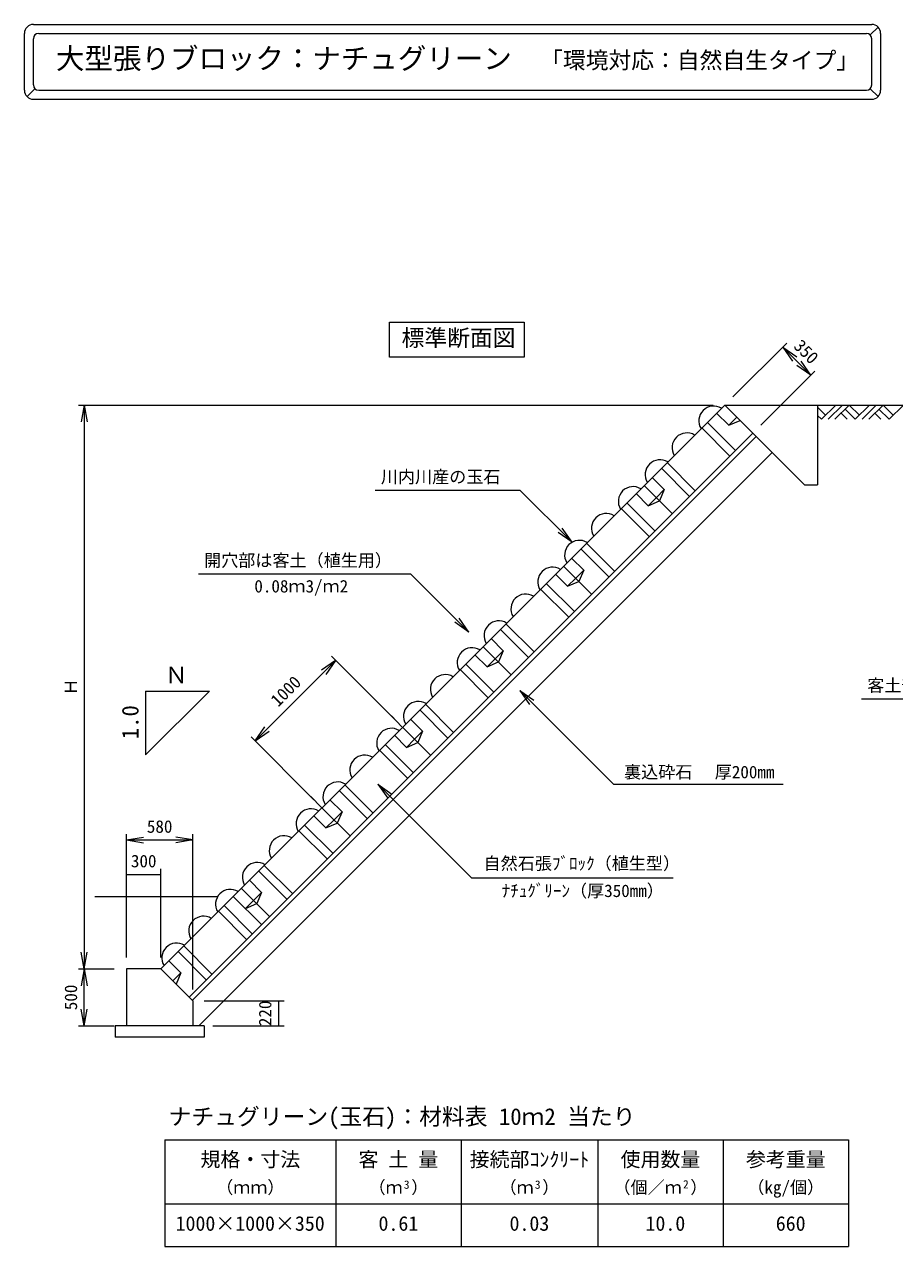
# Model space of a CAD drawing. Units: millimetres, scale not verified. Extents: x 25313 to 96915, y 12658 to 28023.
# Drawn here: x 25313 to 29896, y 12658 to 19095 of the extents above; entities that cross this region are included whole.
import ezdxf
from ezdxf.enums import TextEntityAlignment as Align

# ---------------------------------------------------------------- set-up
doc = ezdxf.new("R2010")
doc.units = ezdxf.units.MM
doc.layers.add('2', color=2, linetype='Continuous', lineweight=18)
doc.styles.add('ＭＳ ゴシック-5.0-0.0', font='')
doc.styles.get('ＭＳ ゴシック-5.0-0.0').set_extended_font_data('ＭＳ ゴシック-5.0-0.0')

msp = doc.modelspace()

# ---------------------------------------------------------------- linework, layer by layer
at = {"layer": '2'}
for p, q in [((25360.367, 19094.974), (29775.954, 19094.974)), ((29767.717, 19039.861), (29809.1, 19081.244)), ((25313.492, 18748.099), (25313.492, 19048.099)), ((25360.367, 18776.224), (25360.367, 19019.974)), ((25388.492, 19048.099), (29747.829, 19048.099)), ((29775.954, 18776.224), (29775.954, 19019.974)), ((29822.829, 19048.099), (29822.829, 18748.099)), ((25368.604, 18756.336), (25327.221, 18714.953)), ((25388.492, 18748.099), (29747.829, 18748.099)), ((29767.717, 18756.336), (29809.1, 18714.953)), ((25360.367, 18701.224), (29775.954, 18701.224)), ((27728.805, 15817.553), (29001.598, 17090.346)), ((29421.598, 16670.346), (29001.598, 17090.346)), ((29001.598, 17090.346), (29978.321, 17090.346)), ((29491.198, 17090.346), (29491.198, 16670.346)), ((29058.873, 16850.636), (28910.381, 16999.129)), ((29022.811, 16984.28), (28959.171, 17047.919)), ((29022.811, 16984.28), (29065.237, 17026.706)), ((29022.811, 16984.28), (29082.208, 17009.735)), ((27877.298, 15669.061), (29150.09, 16941.853)), ((29029.175, 16820.938), (28880.682, 16969.43)), ((26199.749, 13957.571), (29167.061, 16924.883)), ((26232.381, 13820.497), (29251.913, 16840.03)), ((28817.043, 16608.806), (28668.55, 16757.298)), ((28846.741, 16638.504), (28698.249, 16786.997)), ((28683.4, 16644.868), (28619.76, 16708.508)), ((28598.547, 16560.015), (28534.907, 16623.655)), ((28725.826, 16517.589), (28577.333, 16666.081)), ((28640.973, 16602.442), (28683.4, 16644.868)), ((28683.4, 16644.868), (28657.944, 16585.471)), ((29421.598, 16670.346), (29491.198, 16670.346)), ((28604.911, 16396.674), (28456.418, 16545.166)), ((28634.609, 16426.372), (28486.117, 16574.865)), ((28598.547, 16560.015), (28640.973, 16602.442)), ((28598.547, 16560.015), (28657.944, 16585.471)), ((28422.477, 16214.24), (28273.985, 16362.733)), ((28392.779, 16184.542), (28244.286, 16333.034)), ((28301.562, 16093.325), (28153.069, 16241.817)), ((28259.135, 16220.604), (28195.496, 16284.244)), ((28174.283, 16135.751), (28110.643, 16199.391)), ((28174.283, 16135.751), (28216.709, 16178.178)), ((28174.283, 16135.751), (28233.68, 16161.207)), ((28216.709, 16178.178), (28259.135, 16220.604)), ((28259.135, 16220.604), (28233.68, 16161.207)), ((28180.647, 15972.41), (28032.154, 16120.902)), ((28210.345, 16002.108), (28061.853, 16150.601)), ((27968.515, 15760.278), (27820.022, 15908.77)), ((27998.213, 15789.976), (27849.721, 15938.469)), ((27834.871, 15796.34), (27771.232, 15859.98)), ((26031.749, 14120.497), (27728.805, 15817.553)), ((27750.019, 15711.487), (27686.379, 15775.127)), ((27877.298, 15669.061), (27728.805, 15817.553)), ((27834.871, 15796.34), (27809.416, 15736.943)), ((27786.081, 15577.844), (27637.589, 15726.337)), ((27750.019, 15711.487), (27792.445, 15753.914)), ((27750.019, 15711.487), (27809.416, 15736.943)), ((26180.241, 13972.005), (27877.298, 15669.061)), ((27756.383, 15548.146), (27607.89, 15696.638)), ((27573.949, 15365.712), (27425.457, 15514.205)), ((27544.25, 15336.014), (27395.758, 15484.506)), ((27453.034, 15244.797), (27304.541, 15393.289)), ((27410.607, 15372.076), (27346.968, 15435.716)), ((27325.754, 15287.223), (27262.115, 15350.863)), ((27325.754, 15287.223), (27368.181, 15329.65)), ((27410.607, 15372.076), (27385.151, 15312.679)), ((27332.118, 15123.882), (27183.626, 15272.374)), ((27361.817, 15153.58), (27213.325, 15302.072)), ((27325.754, 15287.223), (27385.151, 15312.679)), ((27149.685, 14941.448), (27001.192, 15089.94)), ((26986.343, 14947.812), (26922.704, 15011.452)), ((27119.986, 14911.75), (26971.494, 15060.242)), ((27028.77, 14820.533), (26880.277, 14969.025)), ((26986.343, 14947.812), (26960.887, 14888.415)), ((26937.553, 14729.316), (26789.06, 14877.808)), ((26901.49, 14862.959), (26837.851, 14926.599)), ((26901.49, 14862.959), (26943.917, 14905.386)), ((26901.49, 14862.959), (26960.887, 14888.415)), ((26907.854, 14699.617), (26759.362, 14848.11)), ((26695.722, 14487.485), (26547.23, 14635.978)), ((26725.421, 14517.184), (26576.928, 14665.676)), ((26562.079, 14523.548), (26498.44, 14587.188)), ((25684.225, 14502.335), (26331.683, 14502.335)), ((26562.079, 14353.842), (26413.587, 14502.335)), ((26604.506, 14396.269), (26456.013, 14544.761)), ((26519.653, 14481.121), (26562.079, 14523.548)), ((26562.079, 14523.548), (26536.623, 14464.151)), ((26483.59, 14275.353), (26335.098, 14423.846)), ((26513.289, 14305.052), (26364.796, 14453.544)), ((26477.226, 14438.695), (26519.653, 14481.121)), ((26477.226, 14438.695), (26536.623, 14464.151)), ((26301.157, 14092.92), (26152.664, 14241.412)), ((26137.815, 14099.284), (26074.175, 14162.923)), ((26271.458, 14063.221), (26122.966, 14211.714)), ((26031.749, 14120.497), (25851.749, 14120.497)), ((25851.749, 14120.497), (25851.749, 13820.497)), ((26031.749, 14120.497), (26199.749, 13952.497)), ((26095.389, 14056.857), (26137.815, 14099.284)), ((26137.815, 14099.284), (26112.359, 14039.887)), ((26199.749, 13952.497), (26199.749, 13820.497)), ((26259.749, 13820.497), (25791.749, 13820.497)), ((25791.749, 13820.497), (25791.749, 13760.497)), ((26259.749, 13820.497), (26259.749, 13760.497)), ((26259.749, 13760.497), (25791.749, 13760.497))]:
    msp.add_line(p, q, dxfattribs=at)
at = {"layer": '2', "color": 4}
for p, q in [((27235.294, 17342.305), (27235.294, 17527.516)), ((27235.294, 17527.516), (27946.073, 17527.516)), ((27946.073, 17527.516), (27946.073, 17342.305)), ((29044.024, 17132.772), (29328.124, 17416.872)), ((29306.91, 17395.658), (29380.634, 17344.037)), ((29306.91, 17395.658), (29358.532, 17321.935)), ((29306.91, 17395.658), (29455.403, 17247.166)), ((27946.073, 17342.305), (27235.294, 17342.305)), ((29455.403, 17247.166), (29403.781, 17320.89)), ((29192.516, 16984.28), (29476.616, 17268.379)), ((29455.403, 17247.166), (29381.679, 17298.788)), ((25598.66, 17090.346), (28941.598, 17090.346)), ((25628.66, 17090.346), (25613.032, 17001.713)), ((25628.66, 17090.346), (25644.289, 17001.713)), ((25628.66, 17090.346), (25628.66, 14120.497)), ((29532.844, 17036.888), (29491.198, 17078.534)), ((29586.301, 17090.346), (29511.138, 17015.183)), ((29621.939, 17090.346), (29546.776, 17015.183)), ((29657.577, 17090.346), (29582.414, 17015.183)), ((29635.872, 17068.64), (29689.329, 17015.183)), ((29711.034, 17036.888), (29657.577, 17090.346)), ((29764.492, 17090.346), (29689.329, 17015.183)), ((29800.13, 17090.346), (29724.967, 17015.183)), ((29835.768, 17090.346), (29760.605, 17015.183)), ((29814.062, 17068.64), (29867.52, 17015.183)), ((29889.225, 17036.888), (29835.768, 17090.346)), ((29942.683, 17090.346), (29867.52, 17015.183)), ((29491.198, 17035.123), (29511.138, 17015.183)), ((29645.918, 17015.183), (29614.166, 17046.934)), ((29824.109, 17015.183), (29792.357, 17046.934)), ((27160.599, 16641.778), (27922.946, 16641.778)), ((28197.423, 16367.301), (27922.946, 16641.778)), ((28197.423, 16367.301), (28123.699, 16418.923)), ((28197.423, 16367.301), (28145.801, 16441.025)), ((26229.547, 16201.4), (27347.242, 16201.4)), ((27654.284, 15894.358), (27347.242, 16201.4)), ((27654.284, 15894.358), (27602.662, 15968.081)), ((27654.284, 15894.358), (27580.56, 15945.98)), ((26952.203, 15745.628), (26527.938, 15321.364)), ((26952.203, 15745.628), (26878.479, 15694.006)), ((26952.203, 15745.628), (26900.581, 15671.904)), ((26930.989, 15766.841), (27262.115, 15435.716)), ((25951.596, 15583.955), (26288.452, 15583.955)), ((25951.596, 15247.1), (26288.452, 15583.955)), ((25951.596, 15583.955), (25951.596, 15247.1)), ((27922.357, 15587.215), (28415.485, 15094.088)), ((27922.357, 15587.215), (27973.979, 15513.492)), ((27922.357, 15587.215), (27996.081, 15535.594)), ((29722.293, 15542.59), (30118.795, 15542.59)), ((26527.938, 15321.364), (26579.56, 15395.088)), ((26506.725, 15342.577), (26837.851, 15011.452)), ((26527.938, 15321.364), (26601.662, 15372.986)), ((27175.563, 15093.262), (27668.691, 14600.134)), ((27175.563, 15093.262), (27249.287, 15041.64)), ((27175.563, 15093.262), (27227.185, 15019.538)), ((28415.485, 15094.088), (29309.434, 15094.088)), ((25851.749, 14180.497), (25851.749, 14829.535)), ((25851.749, 14799.535), (25940.382, 14815.163)), ((26199.749, 14799.535), (26111.116, 14815.163)), ((26199.749, 14012.497), (26199.749, 14829.535)), ((25851.749, 14799.535), (25940.382, 14783.906)), ((25851.749, 14799.535), (26199.749, 14799.535)), ((26199.749, 14799.535), (26111.116, 14783.906)), ((25851.749, 14617.661), (26031.749, 14617.661)), ((26031.749, 14180.497), (26031.749, 14647.661)), ((27668.691, 14600.134), (28729.381, 14600.134)), ((25628.66, 14120.497), (25613.032, 14209.13)), ((25628.66, 14120.497), (25644.289, 14209.13)), ((25598.66, 14120.497), (25785.402, 14120.497)), ((25628.66, 14120.497), (25613.032, 14031.864)), ((25628.66, 14120.497), (25644.289, 14031.864)), ((25628.66, 13820.497), (25628.66, 14120.497)), ((25628.66, 13820.497), (25613.032, 13909.13)), ((25628.66, 13820.497), (25644.289, 13909.13)), ((26259.749, 13952.497), (26681.755, 13952.497)), ((26651.755, 13952.497), (26651.755, 13820.497)), ((25598.66, 13820.497), (25785.402, 13820.497)), ((26304.888, 13820.497), (26681.755, 13820.497)), ((26053.221, 13220.537), (29653.221, 13220.537)), ((26053.221, 13220.537), (26053.221, 12658.037)), ((26953.221, 13220.537), (26953.221, 12658.037)), ((27613.221, 13220.537), (27613.221, 12658.037)), ((28333.221, 13220.537), (28333.221, 12658.037)), ((28993.221, 13220.537), (28993.221, 12658.037)), ((29653.221, 13220.537), (29653.221, 12658.037)), ((26053.221, 12883.037), (29653.221, 12883.037)), ((26053.221, 12658.037), (29653.221, 12658.037))]:
    msp.add_line(p, q, dxfattribs=at)
at = {"layer": '2', "color": 171}
for p, q in [((27792.445, 15753.914), (27834.871, 15796.34)), ((27368.181, 15329.65), (27410.607, 15372.076)), ((26943.917, 14905.386), (26986.343, 14947.812))]:
    msp.add_line(p, q, dxfattribs=at)
at = {"layer": '2', "color": 3}
for p, q in [((27301.728, 15395.538), (27246.548, 15452.679)), ((26877.464, 14971.274), (26822.284, 15028.415))]:
    msp.add_line(p, q, dxfattribs=at)
at = {"layer": '2'}
for centre, radius, start, end in [((25360.367, 19048.099), 46.875, 90, 180), ((29775.954, 19048.099), 46.875, 0, 90), ((25388.492, 19019.974), 28.125, 90, 180), ((29747.829, 19019.974), 28.125, 0, 90), ((25360.367, 18748.099), 46.875, 180, 270), ((25388.492, 18776.224), 28.125, 180, 270), ((29747.829, 18776.224), 28.125, 270, 0), ((29775.954, 18748.099), 46.875, 270, 0), ((28943.615, 17006.907), 78, 58.34236, 211.65764), ((28802.193, 16865.486), 78, 58.34236, 211.65764), ((28660.772, 16724.064), 78, 58.34236, 211.65764), ((28519.351, 16582.643), 78, 58.34236, 211.65764), ((28377.929, 16441.221), 78, 58.34236, 211.65764), ((28236.508, 16299.8), 78, 58.34236, 211.65764), ((28095.087, 16158.379), 78, 58.34236, 211.65764), ((27953.665, 16016.957), 78, 58.34236, 211.65764), ((27812.244, 15875.536), 78, 58.34236, 211.65764), ((27670.823, 15734.115), 78, 58.34236, 211.65764), ((27529.401, 15592.693), 78, 58.34236, 211.65764), ((27387.98, 15451.272), 78, 58.34236, 211.65764), ((27246.559, 15309.851), 78, 58.34236, 211.65764), ((27105.137, 15168.429), 78, 58.34236, 211.65764), ((26963.716, 15027.008), 78, 58.34236, 211.65764), ((26822.294, 14885.587), 78, 58.34236, 211.65764), ((26680.873, 14744.165), 78, 58.34236, 211.65764), ((26539.452, 14602.744), 78, 58.34236, 211.65764), ((26398.03, 14461.323), 78, 58.34236, 211.65764), ((26256.609, 14319.901), 78, 58.34236, 211.65764), ((26115.188, 14178.48), 78, 58.34236, 211.65764)]:
    msp.add_arc(centre, radius, start, end, dxfattribs=at)

# ---------------------------------------------------------------- texts
at = {"layer": '2', "color": 7, "style": 'ＭＳ ゴシック-5.0-0.0'}
for s, height, p in [('大型張りブロック：ナチュグリーン', 110, (25479.523, 18827.818)), ('「環境対応：自然自生タイプ」', 87.98, (28029.497, 18836.262)), ('標準断面図', 87.98, (27299.826, 17373.986)), ('川内川産の玉石', 65.98, (27190.599, 16659.778)), ('開穴部は客土（植生用）', 65.98, (26259.547, 16219.4)), ('0.08ｍ3/ｍ2', 65.98, (26524.405, 16083.339)), ('Ｎ', 87.98, (26053.142, 15598.597)), ('客土部', 65.98, (29752.293, 15560.59)), ('裏込砕石', 65.98, (28471.514, 15104.671)), ('厚200mm', 65.98, (28949.189, 15104.671)), ('580', 65.98, (25958.249, 14817.535)), ('300', 65.98, (25874.249, 14635.661)), ('自然石張ﾌﾞﾛｯｸ（植生型）', 65.98, (27731.598, 14623.394)), ('ﾅﾁｭｸﾞﾘｰﾝ（厚350mm）', 65.98, (27826.864, 14479.178)), ('ナチュグリーン(玉石)：材料表 10ｍ2 当たり', 87.98, (26072.744, 13272.344)), ('規格・寸法', 76.98, (26240.721, 13055.66)), ('客 土 量', 76.98, (27073.221, 13055.66)), ('接続部ｺﾝｸﾘｰﾄ', 76.98, (27658.221, 13055.662)), ('使用数量', 76.98, (28453.221, 13055.664)), ('参考重量', 76.98, (29113.221, 13055.664)), ('（ｍｍ）', 65.98, (26323.221, 12917.278)), ('（ｍ ）', 65.98, (27125.721, 12917.278)), ('3', 43.99, (27311.949, 12949.1)), ('（ｍ ）', 65.98, (27815.721, 12917.278)), ('3', 43.99, (28001.949, 12949.1)), ('（個／ｍ ）', 65.98, (28415.721, 12917.282)), ('2', 43.99, (28782.078, 12950.704)), ('（kg/個）', 65.98, (29120.866, 12917.282)), ('1000×1000×350', 76.98, (26109.471, 12718.14)), ('0.61', 76.98, (27178.221, 12718.14)), ('0.03', 76.98, (27868.221, 12718.14)), ('10.0', 76.98, (28584.471, 12718.144)), (' 660', 76.98, (29218.221, 12718.144))]:
    msp.add_text(s, height=height, dxfattribs=at).set_placement(p, align=Align.BOTTOM_LEFT)
for s, height, rotation, p in [('350', 65.98, 315, (29346.155, 17381.87)), ('1000', 65.98, 45, (26663.703, 15482.584)), ('Ｈ', 65.98, 90, (25610.66, 15560.421)), ('1.0', 87.98, 90, (25940.903, 15329.98)), ('500', 65.98, 90, (25610.66, 13902.997)), ('220', 65.98, 90, (26633.755, 13818.997))]:
    msp.add_text(s, height=height, rotation=rotation, dxfattribs=at).set_placement(p, align=Align.BOTTOM_LEFT)

doc.saveas('drawing.dxf')
